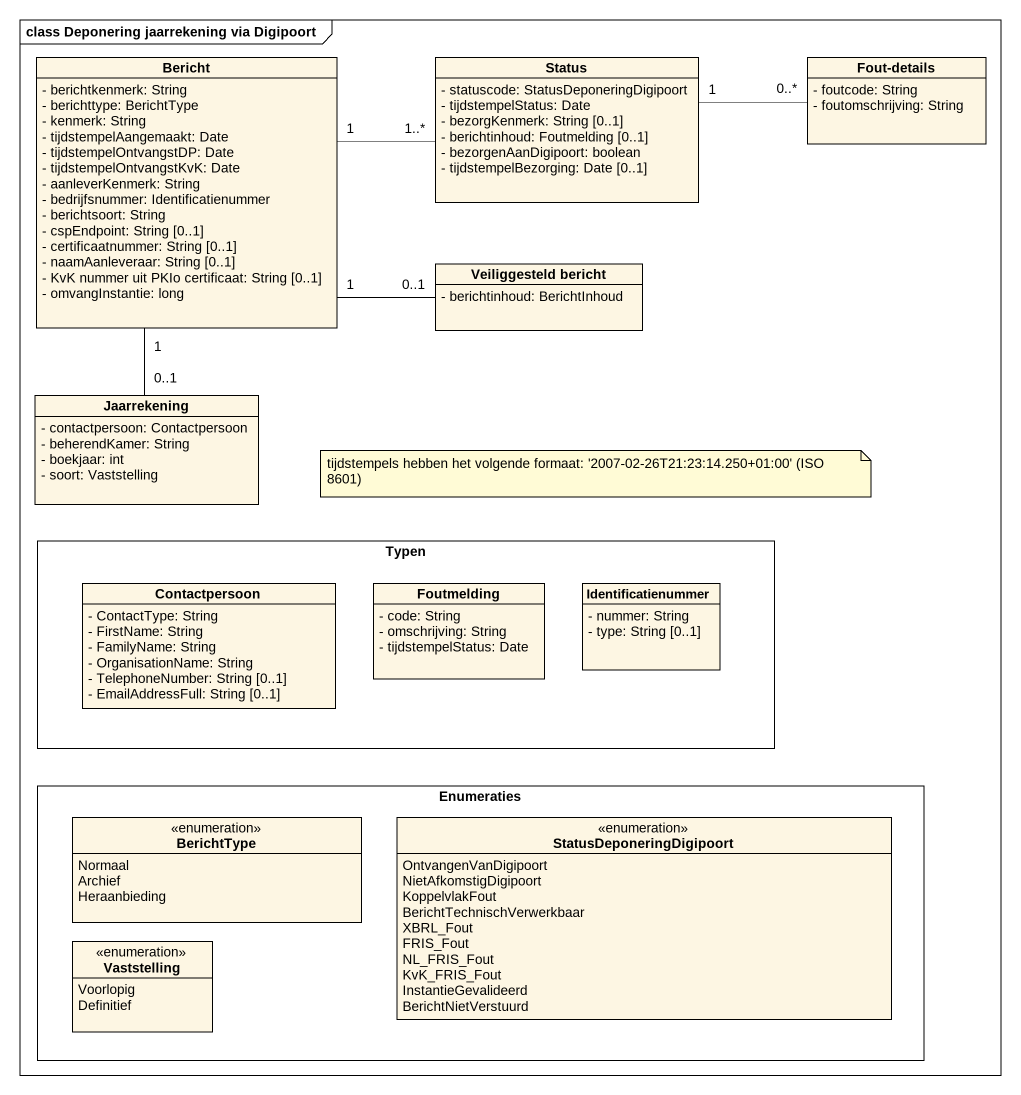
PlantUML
@startuml
mainframe class Deponering jaarrekening via Digipoort
hide circle
hide empty members
skinparam classAttributeIconSize 0
class Bericht {
  - berichtkenmerk: String
  - berichttype: BerichtType
  - kenmerk: String
  - tijdstempelAangemaakt: Date
  - tijdstempelOntvangstDP: Date
  - tijdstempelOntvangstKvK: Date
  - aanleverKenmerk: String
  - bedrijfsnummer: Identificatienummer
  - berichtsoort: String
  - cspEndpoint: String [0..1]
  - certificaatnummer: String [0..1]
  - naamAanleveraar: String [0..1]
  - KvK nummer uit PKIo certificaat: String [0..1]
  - omvangInstantie: long
}
class Status {
  - statuscode: StatusDeponeringDigipoort
  - tijdstempelStatus: Date
  - bezorgKenmerk: String [0..1]
  - berichtinhoud: Foutmelding [0..1]
  - bezorgenAanDigipoort: boolean
  - tijdstempelBezorging: Date [0..1]
}
class "Fout-details" as Fout_details {
  - foutcode: String
  - foutomschrijving: String
}
class "Veiliggesteld bericht" as Veiliggesteld_bericht {
  - berichtinhoud: BerichtInhoud
}
class Jaarrekening {
  - contactpersoon: Contactpersoon
  - beherendKamer: String
  - boekjaar: int
  - soort: Vaststelling
}
rectangle Typen {
  class Contactpersoon {
    - ContactType: String
    - FirstName: String
    - FamilyName: String
    - OrganisationName: String
    - TelephoneNumber: String [0..1]
    - EmailAddressFull: String [0..1]
  }
  class Foutmelding {
    - code: String
    - omschrijving: String
    - tijdstempelStatus: Date
  }
  class Identificatienummer {
    - nummer: String
    - type: String [0..1]
  }
}
rectangle Enumeraties {
  enum BerichtType {
    Normaal
    Archief
    Heraanbieding
  }
  enum StatusDeponeringDigipoort {
    OntvangenVanDigipoort
    NietAfkomstigDigipoort
    KoppelvlakFout
    BerichtTechnischVerwerkbaar
    XBRL_Fout
    FRIS_Fout
    NL_FRIS_Fout
    KvK_FRIS_Fout
    InstantieGevalideerd
    BerichtNietVerstuurd
  }
  enum Vaststelling {
    Voorlopig
    Definitief
  }
}
Bericht "1" -right- "1..*" Status
Bericht "1" -right- "0..1" Veiliggesteld_bericht
Bericht "1" -- "0..1" Jaarrekening
Status "1" -right- "0..*" Fout_details
note as N1
  tijdstempels hebben het volgende formaat: '2007-02-26T21:23:14.250+01:00' (ISO 8601)
end note
@enduml
